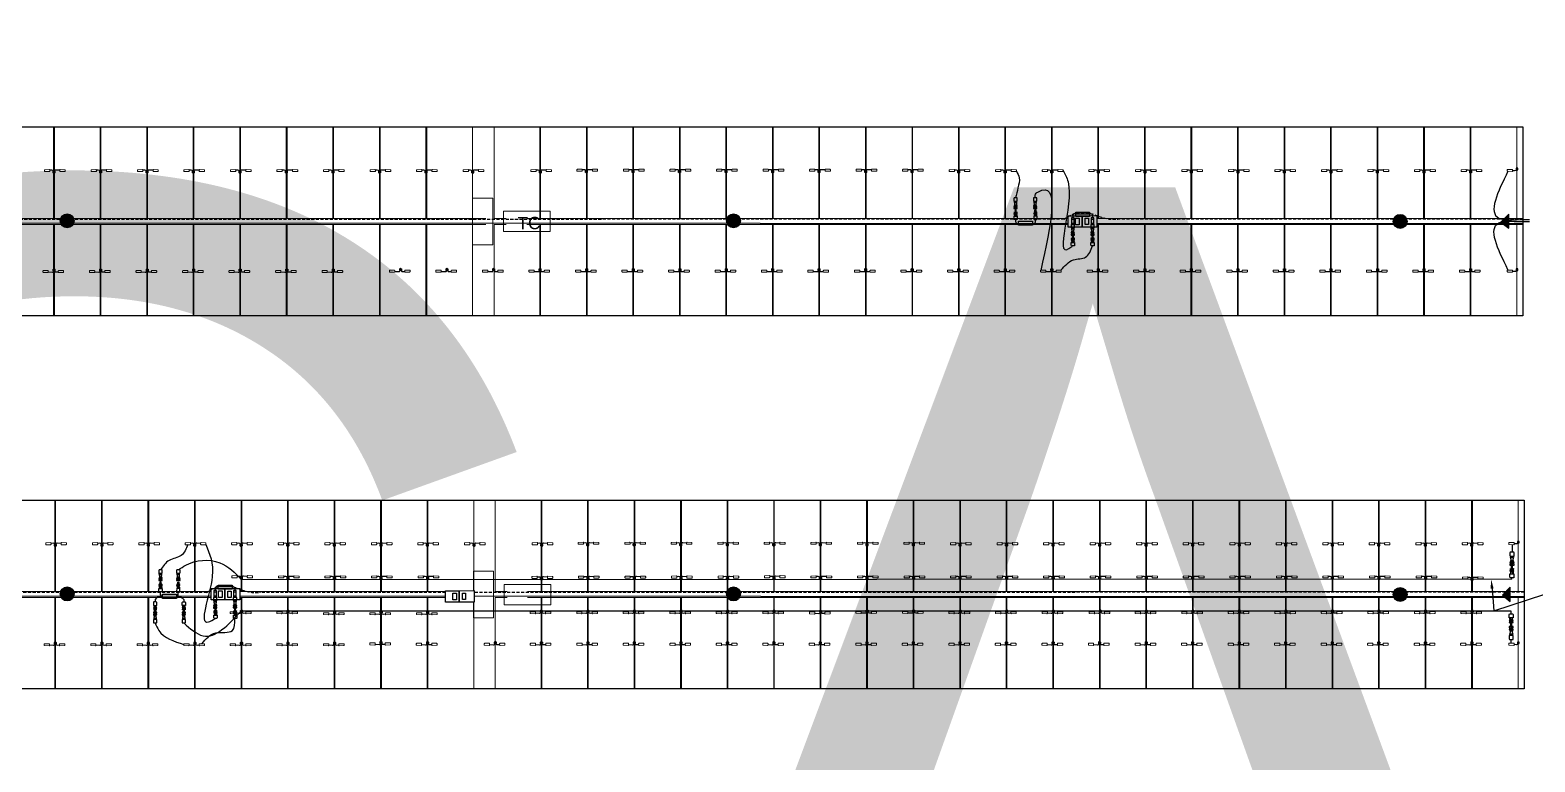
# Model space of a CAD drawing. Header units: feet. Extents: x -354 to 55127, y -297 to 4121.
# Drawn here: x 96.6 to 218.5, y 70.6 to 129.9 of the extents above; entities that cross this region are included whole.
import ezdxf
from ezdxf import colors
from ezdxf.entities.mleader import LeaderData, LeaderLine
from ezdxf.enums import TextEntityAlignment as Align
from ezdxf.math import Vec2, Vec3

# ---------------------------------------------------------------- set-up
doc = ezdxf.new("R2018")
doc.units = ezdxf.units.FT
doc.header["$MEASUREMENT"] = 0
doc.set_wipeout_variables(frame=1)
doc.linetypes.add('ACAD-x100644055pbs01-civil$0${ Chain Double-Dash }', pattern=[0])
doc.linetypes.add('HIDDEN', pattern=[0.375, 0.25, -0.125])
for name, color, linetype in [('@2x40.5 Tracker LR5', 5, 'Continuous'), ('E-CABL-HARN-NEG', 3, 'Continuous'), ('E-EQPM-HRDW', 16, 'Continuous'), ('E-HARN-COMP', 8, 'Continuous'), ('E-TRNK-CABL-NEG', 6, 'HIDDEN'), ('E-TRUNK-CABLE-POS', 6, 'HIDDEN'), ('E-WIRING DETAILS', 7, 'Continuous'), ('G-ANNO-DIMS', 1, 'Continuous'), ('G-ANNO-TEXT', 1, 'Continuous'), ('G-TEXT', 7, 'Continuous'), ('PDF_Ediciones', 1, 'Continuous'), ('XREF', 7, 'Continuous')]:
    doc.layers.add(name, color=color, linetype=linetype)
for name, color, linetype, lineweight in [('E-MODULE', 253, 'Continuous', 0), ('E-TRACER-EQMPT', 252, 'Continuous', 0), ('E-TRACKER MOTOR', 252, 'Continuous', 0)]:
    doc.layers.add(name, color=color, linetype=linetype, lineweight=lineweight)
doc.styles.add('NEI-A', font='arial.ttf')
doc.styles.get("Standard").update_dxf_attribs({"font": 'arial.ttf'})

# ---------------------------------------------------------------- blocks, each defined once
blk = doc.blocks.new('DETAIL_TITLE')
at = {"style": 'NEI-A', "flags": 8}
blk.add_attdef('#', text='', height=0.2, dxfattribs=at).set_placement((0.5922, -0.5109), align=Align.MIDDLE_CENTER)
at = {"lineweight": 30, "flags": 104}
blk.add_attdef('DETAIL_TITLE', text='', height=0.2, dxfattribs=at).set_placement((0.9099, -0.52514), align=Align.BOTTOM_LEFT)
at = {"style": 'NEI-A'}
for tag, p in [('SCALE:', (0.93865, -0.73792)), ('1"_=_', (1.5474, -0.73792))]:
    blk.add_attdef(tag, text='', height=0.1, dxfattribs=at).set_placement(p, align=Align.BOTTOM_LEFT)
blk = doc.blocks.new('CLIP')
blk.add_lwpolyline([(-0.09, 0.1), (0.05, 0.1), (0.05, -0.02), (-0.09, -0.02)], close=True)
at = {"layer": 'PDF_Ediciones', "lineweight": 0}
for points in [[(-0.9, -0.15, -0.414213), (-0.93, -0.12), (-0.93, -0.04, -0.414213), (-0.89, 0), (-0.53, 0, -0.414213), (-0.5, -0.04), (-0.5, -0.12, -0.414213), (-0.53, -0.17), (-0.9, -0.15)], [(0.71, -0.15, 0.414213), (0.75, -0.12), (0.75, -0.04, 0.414213), (0.72, 0), (0.35, 0, 0.414213), (0.32, -0.04), (0.32, -0.12, 0.414213), (0.35, -0.17), (0.71, -0.15)]]:
    blk.add_lwpolyline(points, format="xyb", dxfattribs=at)
at = {"layer": 'XREF', "flags": 128}
blk.add_lwpolyline([(-0.51, -0.1), (-0.18, -0.12, 0.486695), (-0.07, -0.03), (-0.07, 0.11, -0.78238), (0.02, 0.12), (0.02, -0.03, 0.37874), (0.16, -0.11), (0.33, -0.1)], format="xyb", dxfattribs=at)
blk = doc.blocks.new('Injected piece wire support')
h = blk.add_hatch(color=256)
h.dxf.hatch_style = 1
h.paths.add_polyline_path([(0, 0.57), (0, -0.57), (0.64, 0.07)])
at = {"layer": 'E-EQPM-HRDW', "flags": 128}
blk.add_lwpolyline([(0.64, 0.07), (0, 0.57), (0, -0.57)], close=True, dxfattribs=at)
blk = doc.blocks.new('A$C2C7A52CE')
at = {"layer": 'E-HARN-COMP'}
for p, q in [((-0.496, 0.086, 0.079), (-0.494, 0.085, 0.079)), ((-0.496, -0.086, 0.079), (-0.494, -0.085, 0.079))]:
    blk.add_line(p, q, dxfattribs=at)
for points, elevation in [([(-0.634, -0.1), (-0.636, -0.098), (-0.636, 0.098), (-0.634, 0.1), (-0.576, 0.1), (-0.573, 0.097), (-0.573, -0.097), (-0.576, -0.1), (-0.634, -0.1)], -0.033), ([(-0.634, 0.031), (-0.629, 0.031), (-0.629, 0.022), (-0.598, 0.022)], 0.079), ([(-0.573, 0.062), (-0.571, 0.06), (-0.515, 0.06), (-0.512, 0.062)], 0.015), ([(-0.509, -0.1), (-0.512, -0.097), (-0.512, 0.097), (-0.509, 0.1), (-0.496, 0.1), (-0.496, -0.1), (-0.509, -0.1)], -0.033), ([(-0.493, 0.097), (-0.493, 0.093), (-0.491, 0.089), (-0.389, 0.062), (-0.284, 0.075), (-0.281, 0.078), (-0.27, 0.078), (-0.27, -0.078), (-0.281, -0.078), (-0.284, -0.075), (-0.389, -0.062), (-0.491, -0.089), (-0.493, -0.097), (-0.493, 0.097)], -0.033), ([(-0.27, -0.078), (-0.267, -0.075), (-0.267, 0.075), (-0.27, 0.078)], -0.033), ([(-0.267, 0.069), (-0.263, 0.065), (-0.246, 0.065), (-0.246, 0.072), (-0.237, 0.072), (-0.237, 0.065), (-0.222, 0.065), (-0.218, 0.072), (-0.216, 0.072), (-0.212, 0.065), (-0.209, 0.065), (-0.204, 0.072), (-0.203, 0.072)], 0.079), ([(-0.003, -0.087), (-0.006, -0.091), (-0.033, -0.1), (-0.141, -0.1), (-0.198, -0.098), (-0.203, -0.095), (-0.203, 0.094), (-0.198, 0.098), (-0.141, 0.1), (-0.034, 0.1), (-0.006, 0.09), (-0.003, 0.087), (0, 0.059), (0, 0.002), (-0.002, -0.07), (-0.003, -0.087)], -0.024), ([(-0.634, -0.031), (-0.629, -0.031), (-0.629, -0.022), (-0.598, -0.022)], 0.079), ([(-0.573, -0.063), (-0.571, -0.06), (-0.515, -0.06), (-0.512, -0.063)], 0.015), ([(-0.267, -0.069), (-0.263, -0.065), (-0.246, -0.065), (-0.246, -0.072), (-0.237, -0.072), (-0.237, -0.065), (-0.229, -0.065), (-0.225, -0.073), (-0.223, -0.073), (-0.218, -0.065), (-0.215, -0.065), (-0.211, -0.073), (-0.209, -0.073), (-0.205, -0.065), (-0.203, -0.065)], -0.039)]:
    blk.add_lwpolyline(points, dxfattribs=dict(at, elevation=elevation))
for points in [[(-0.59, 0.018), (-0.426, 0.018)], [(-0.426, 0.018), (-0.426, -0.018)], [(-0.59, -0.018), (-0.426, -0.018)]]:
    blk.add_lwpolyline(points, dxfattribs=at)
blk = doc.blocks.new('A$C084F4888')
at = {"layer": 'E-HARN-COMP'}
for p, q in [((0.523, 0.021, 0.006), (0.415, 0.021, 0.006)), ((0.54, 0.017, 0.006), (0.568, 0.017, 0.006)), ((0.523, -0.021, 0.006), (0.415, -0.021, 0.006)), ((0.54, -0.017, 0.006), (0.568, -0.017, 0.006))]:
    blk.add_line(p, q, dxfattribs=at)
for points, elevation in [([(0.196, -0.096), (0.2, -0.092), (0.2, 0.092), (0.196, 0.097), (0.034, 0.098), (0.006, 0.089), (0.003, 0.086), (0.001, 0.071), (0, 0.031), (0, -0.01), (0.001, -0.072), (0.003, -0.086), (0.033, -0.098), (0.196, -0.096)], -0.011), ([(0.2, 0.068), (0.202, 0.064), (0.203, 0.062), (0.203, 0.056), (0.204, 0.056), (0.205, 0.062), (0.205, 0.064), (0.209, 0.072), (0.212, 0.072), (0.216, 0.064), (0.217, 0.056), (0.22, 0.056)], 0.053), ([(0.275, 0.077), (0.275, -0.077), (0.277, -0.074), (0.277, -0.063), (0.282, -0.059), (0.294, -0.059), (0.314, -0.052), (0.322, -0.052), (0.326, -0.054), (0.351, -0.097), (0.353, -0.098), (0.353, 0.098), (0.35, 0.096), (0.326, 0.054), (0.322, 0.052), (0.314, 0.052), (0.294, 0.059), (0.282, 0.059), (0.277, 0.063), (0.277, 0.074), (0.275, 0.077)], 0), ([(0.353, 0.086), (0.366, 0.086)], 0.004), ([(0.466, 0.063), (0.466, 0.065), (0.457, 0.073), (0.45, 0.076), (0.431, 0.076), (0.433, 0.07), (0.373, 0.07), (0.369, 0.075), (0.369, 0.096), (0.366, 0.098), (0.366, -0.098), (0.369, -0.096), (0.369, -0.075), (0.373, -0.07), (0.433, -0.07), (0.431, -0.076), (0.45, -0.076), (0.457, -0.073), (0.466, -0.065), (0.466, -0.063), (0.464, -0.062), (0.373, -0.059), (0.369, -0.055), (0.369, -0.044), (0.371, -0.042), (0.371, 0.042), (0.369, 0.044), (0.369, 0.055), (0.373, 0.059)], 0.027), ([(0.373, 0.059), (0.464, 0.062), (0.466, 0.063)], 0.027), ([(0.2, -0.067), (0.203, -0.072), (0.205, -0.072), (0.209, -0.064), (0.212, -0.064), (0.216, -0.072), (0.218, -0.072), (0.223, -0.064), (0.223, -0.062)], 0.006), ([(0.353, -0.086), (0.366, -0.086)], 0.004)]:
    blk.add_lwpolyline(points, dxfattribs=dict(at, elevation=elevation))
for points in [[(0.266, 0.077), (0.264, 0.074), (0.264, 0.067), (0.259, 0.062), (0.252, 0.062), (0.252, 0.064), (0.227, 0.064), (0.227, 0.062), (0.226, 0.062), (0.222, 0.062), (0.22, 0.06), (0.22, 0.05), (0.221, 0.047), (0.223, 0.045), (0.226, 0.044), (0.26, 0.044), (0.263, 0.045), (0.264, 0.048), (0.264, 0.067)], [(0.371, 0.037), (0.38, 0.037)], [(0.38, -0.042), (0.38, 0.042), (0.381, 0.041), (0.381, -0.041), (0.38, -0.042)], [(0.382, 0.035), (0.385, 0.034), (0.385, -0.034), (0.382, -0.035), (0.382, 0.035), (0.381, 0.039)], [(0.385, 0.029), (0.392, 0.029)], [(0.397, 0.039), (0.396, 0.035), (0.392, 0.034), (0.392, -0.034), (0.396, -0.035), (0.396, 0.035)], [(0.398, 0.042), (0.397, 0.041), (0.397, -0.041), (0.398, -0.042), (0.398, 0.042)], [(0.398, 0.037), (0.403, 0.037)], [(0.403, 0.042), (0.406, 0.041), (0.41, 0.038), (0.41, 0.034), (0.414, 0.032), (0.573, 0.032), (0.574, 0.031), (0.575, 0.024), (0.575, -0.024), (0.575, -0.03), (0.573, -0.032), (0.414, -0.032), (0.41, -0.038), (0.406, -0.041), (0.405, -0.042), (0.403, -0.042), (0.403, 0.042)], [(0.537, 0.024), (0.538, 0.022), (0.538, -0.022), (0.537, -0.024), (0.537, 0.024)], [(0.575, 0.024), (0.57, 0.019), (0.57, -0.019), (0.575, -0.024)], [(0.266, -0.077), (0.264, -0.074), (0.264, -0.067), (0.259, -0.062), (0.252, -0.062), (0.252, -0.064), (0.227, -0.064), (0.227, -0.062), (0.226, -0.062), (0.222, -0.062), (0.22, -0.06), (0.22, -0.05), (0.221, -0.047), (0.223, -0.045), (0.226, -0.044), (0.26, -0.044), (0.263, -0.045), (0.264, -0.048), (0.264, -0.067)], [(0.371, -0.037), (0.38, -0.037)], [(0.381, -0.039), (0.382, -0.035)], [(0.385, -0.029), (0.392, -0.029)], [(0.396, -0.035), (0.397, -0.039)], [(0.398, -0.037), (0.403, -0.037)]]:
    blk.add_lwpolyline(points, dxfattribs=at)
at = {"layer": 'E-HARN-COMP', "elevation": 0.063}
blk.add_lwpolyline([(0.351, 0.024), (0.299, 0.024), (0.299, -0.024), (0.351, -0.024)], close=True, dxfattribs=at)
at = {"layer": 'E-HARN-COMP'}
blk.add_circle((0.318, 0, 0.052), 0.0136, dxfattribs=at)
blk = doc.blocks.new('drop')
at = {"layer": 'E-HARN-COMP'}
blk.add_line((-0.9, 0.35), (0.9, 0.35), dxfattribs=at)
for points in [[(-0.9, 0.41, 0.38464), (-1.28, 0.11), (-1.28, -0.18)], [(0.89, 0.41, -0.38464), (1.27, 0.11), (1.27, -0.18)]]:
    blk.add_lwpolyline(points, format="xyb", dxfattribs=at)
blk.add_lwpolyline([(-0.9, 0.54), (0.9, 0.54), (0.9, 0), (-0.9, 0)], close=True, dxfattribs=at)
blk = doc.blocks.new('Fuse Base')
blk.add_wipeout([(-1.12, 0.46), (1.21, 0.47), (1.21, -0.46), (-1.12, -0.46)])
at = {"layer": 'E-HARN-COMP'}
for points in [[(-1.12, 0.46), (0, 0.46), (0, -0.46), (-1.12, -0.46)], [(-0.52, 0.27), (-0.23, 0.27), (-0.23, -0.27), (-0.52, -0.27)], [(0, 0.46), (1.21, 0.47), (1.21, -0.46), (0, -0.46)], [(0.25, 0.26), (0.51, 0.26), (0.51, -0.26), (0.25, -0.26)]]:
    blk.add_lwpolyline(points, close=True, dxfattribs=at)
blk = doc.blocks.new('E-100-18')
for points in [[(-0.0625, -0.15625), (0.0625, -0.15625), (0.0625, 0.15625), (-0.0625, 0.15625), (-0.0625, -0.15625)], [(-0.0625, 0.09375), (0.0625, 0.09375)], [(-0.0625, -0.09375), (0.0625, -0.09375)]]:
    blk.add_lwpolyline(points)
blk = doc.blocks.new('AES Clamp')
h = blk.add_hatch(color=256)
h.dxf.hatch_style = 1
h.paths.add_polyline_path([(-0.56, 0, 1), (0.56, 0, 1)])
at = {"layer": 'E-WIRING DETAILS'}
blk.add_circle((0, 0), 0.564, dxfattribs=at)
blk = doc.blocks.new('sub-title')
at = {"color": 153, "lineweight": 30, "flags": 106}
blk.add_attdef('SUB_TITLE', text='', height=0.1875, dxfattribs=at).set_placement((0, 0.1875), align=Align.MIDDLE_CENTER)

msp = doc.modelspace()

# ---------------------------------------------------------------- linework, layer by layer
for points in [[(217.09, 118.68), (216.96, 118.68), (216.96, 118.56), (217.09, 118.56)], [(217.09, 118.68), (216.96, 118.68), (216.96, 118.56), (217.09, 118.56)], [(217.09, 110.52), (216.96, 110.52), (216.96, 110.4), (217.09, 110.4)], [(217.09, 110.52), (216.96, 110.52), (216.96, 110.4), (217.09, 110.4)], [(217.21, 88.45), (217.08, 88.45), (217.08, 88.33), (217.21, 88.33)], [(217.21, 88.45), (217.08, 88.45), (217.08, 88.33), (217.21, 88.33)], [(217.21, 80.29), (217.08, 80.29), (217.08, 80.17), (217.21, 80.17)], [(217.21, 80.29), (217.08, 80.29), (217.08, 80.17), (217.21, 80.17)]]:
    msp.add_lwpolyline(points, close=True)
at = {"layer": '@2x40.5 Tracker LR5'}
for points in [[(217.5, 122.02), (217.5, 106.72), (45.27, 106.72), (45.27, 122.02)], [(217.62, 91.78), (217.62, 76.49), (45.39, 76.49), (45.39, 91.78)]]:
    msp.add_lwpolyline(points, close=True, dxfattribs=at)
at = {"layer": 'E-CABL-HARN-NEG'}
msp.add_line((216.61, 85.39, 0.11), (113.73, 85.33, 0.04), dxfattribs=at)
at = {"layer": 'E-CABL-HARN-NEG', "elevation": 0.11, "flags": 128}
msp.add_lwpolyline([(216.61, 85.39), (216.61, 85.49)], dxfattribs=at)
at = {"layer": 'E-CABL-HARN-NEG', "elevation": 0.04}
msp.add_lwpolyline([(216.57, 82.59), (216.57, 82.79), (113.67, 82.79)], dxfattribs=at)
at = {"layer": 'E-CABL-HARN-NEG'}
for points, end_tangent in [([(176.48, 118.45), (176.71, 117.91, -0.02), (176.61, 117.09, -0.02), (176.42, 116.28, -0.03)], (0.55098, -0.834518)), ([(178.01, 116.28, -0.06), (178.07, 116.65, 0.04), (178.21, 116.75, 0.04), (178.45, 110.38)], (-0.057691, -0.998335)), ([(180.09, 110.42), (181.11, 111.25, -0.05), (182.09, 111.48, -0.09), (182.64, 112.4, -0.05)], (-0.031277, 0.999511)), ([(109.36, 88.19), (108.83, 87.31, 0.03), (107.84, 86.9, 0.01), (107.15, 86.14, 0.01)], (0.55098, -0.834518)), ([(110.81, 88.19), (111.34, 85.59, -0.01), (111.03, 81.92, -0.03), (111.6, 82.2, -0.04)], (0.15531, 0.987866)), ([(106.71, 81.84, -0.03), (107.01, 81.24, 0.06), (109.04, 80.09)], (-0.057691, -0.998335)), ([(110.5, 80.16), (111.62, 81.03, -0.03), (112.97, 81.23, -0.07), (113.17, 82.19, -0.08)], (-0.031277, 0.999511))]:
    msp.add_spline(points, degree=3, dxfattribs=dict(at, end_tangent=end_tangent))
for points in [[(216.3, 118.43), (215.57, 114.64), (216.99, 114.51), (218.06, 114.53)], [(216.3, 110.45), (215.57, 114.25), (216.99, 114.37), (218.06, 114.35)], [(216.65, 88.18, 0.02), (216.64, 87.57, 0)], [(108.6, 86.14, 0.01), (109.19, 86.52, 0.02), (111.94, 86.72, 0.02), (113.73, 85.33, 0.04)], [(109.03, 81.84, 0.1), (110.59, 80.8), (113.67, 82.79, 0.04)], [(216.57, 80.5, 0.01), (216.56, 80.5, -0.03), (216.53, 80.19, -0.06)]]:
    msp.add_spline(points, degree=3, dxfattribs=at)
at = {"layer": 'E-HARN-COMP'}
for points, elevation in [([(107.31, 84, -0.38464), (107.15, 84.12), (107.15, 84.36)], -0.1), ([(107.31, 83.95, 0.344289), (106.71, 83.74), (106.71, 83.54)], 0.21), ([(108.44, 83.95, -0.344289), (109.03, 83.75), (109.04, 83.54)], 0.1)]:
    msp.add_lwpolyline(points, format="xyb", dxfattribs=dict(at, elevation=elevation))
msp.add_lwpolyline([(108.44, 83.83), (107.31, 83.83), (107.31, 84.17), (108.44, 84.17)], close=True, dxfattribs=at)
msp.add_lwpolyline([(108.44, 84, 0.38464), (108.59, 84.12), (108.59, 84.36)], format="xyb", dxfattribs=at)
at = {"layer": 'E-MODULE'}
for points in [[(94.78, 122.02), (94.78, 114.61), (98.49, 114.61), (98.49, 122.02), (94.78, 122.02)], [(98.55, 122.02), (98.55, 114.61), (102.26, 114.61), (102.26, 122.02), (98.55, 122.02)], [(102.32, 122.02), (102.32, 114.61), (106.03, 114.61), (106.03, 122.02), (102.32, 122.02)], [(106.09, 122.02), (106.09, 114.61), (109.8, 114.61), (109.8, 122.02), (106.09, 122.02)], [(109.86, 122.02), (109.86, 114.61), (113.57, 114.61), (113.57, 122.02), (109.86, 122.02)], [(113.63, 122.02), (113.63, 114.61), (117.34, 114.61), (117.34, 122.02), (113.63, 122.02)], [(117.4, 122.02), (117.4, 114.61), (121.11, 114.61), (121.11, 122.02), (117.4, 122.02)], [(121.17, 122.02), (121.17, 114.61), (124.88, 114.61), (124.88, 122.02), (121.17, 122.02)], [(124.94, 122.02), (124.94, 114.61), (128.65, 114.61), (128.65, 122.02), (124.94, 122.02)], [(128.71, 122.02), (128.71, 114.61), (132.42, 114.61), (132.42, 122.02), (128.71, 122.02)], [(134.17, 122.02), (134.17, 114.61), (135.16, 114.61)], [(136.81, 114.61), (137.88, 114.61), (137.88, 122.02), (134.17, 122.02)], [(137.94, 122.02), (137.94, 114.61), (141.65, 114.61), (141.65, 122.02), (137.94, 122.02)], [(141.7, 122.02), (141.7, 114.61), (145.41, 114.61), (145.41, 122.02), (141.7, 122.02)], [(145.47, 122.02), (145.47, 114.61), (149.18, 114.61), (149.18, 122.02), (145.47, 122.02)], [(149.24, 122.02), (149.24, 114.61), (152.95, 114.61), (152.95, 122.02), (149.24, 122.02)], [(153.01, 122.02), (153.01, 114.61), (156.72, 114.61), (156.72, 122.02), (153.01, 122.02)], [(156.78, 122.02), (156.78, 114.61), (160.49, 114.61), (160.49, 122.02), (156.78, 122.02)], [(160.54, 122.02), (160.54, 114.61), (164.26, 114.61), (164.26, 122.02), (160.54, 122.02)], [(164.31, 122.02), (164.31, 114.61), (168.03, 114.61), (168.03, 122.02), (164.31, 122.02)], [(168.07, 122.02), (168.07, 114.61), (171.78, 114.61), (171.78, 122.02), (168.07, 122.02)], [(171.84, 122.02), (171.84, 114.61), (175.55, 114.61), (175.55, 122.02), (171.84, 122.02)], [(175.6, 122.02), (175.6, 114.61), (179.32, 114.61), (179.32, 122.02), (175.6, 122.02)], [(179.37, 122.02), (179.37, 114.61), (183.09, 114.61), (183.09, 122.02), (179.37, 122.02)], [(183.14, 122.02), (183.14, 114.61), (186.85, 114.61), (186.85, 122.02), (183.14, 122.02)], [(186.91, 122.02), (186.91, 114.61), (190.62, 114.61), (190.62, 122.02), (186.91, 122.02)], [(190.68, 122.02), (190.68, 114.61), (194.39, 114.61), (194.39, 122.02), (190.68, 122.02)], [(194.45, 122.02), (194.45, 114.61), (198.16, 114.61), (198.16, 122.02), (194.45, 122.02)], [(198.22, 122.02), (198.22, 114.61), (201.93, 114.61), (201.93, 122.02), (198.22, 122.02)], [(201.99, 122.02), (201.99, 114.61), (205.7, 114.61), (205.7, 122.02), (201.99, 122.02)], [(205.76, 122.02), (205.76, 114.61), (209.47, 114.61), (209.47, 122.02), (205.76, 122.02)], [(209.53, 122.02), (209.53, 114.61), (213.24, 114.61), (213.24, 122.02), (209.53, 122.02)], [(213.3, 122.02), (213.3, 114.61), (217.01, 114.61), (217.01, 122.02), (213.3, 122.02)], [(94.78, 114.12), (94.78, 106.72), (98.49, 106.72), (98.49, 114.12), (94.78, 114.12)], [(98.55, 114.12), (98.55, 106.72), (102.26, 106.72), (102.26, 114.12), (98.55, 114.12)], [(102.32, 114.12), (102.32, 106.72), (106.03, 106.72), (106.03, 114.12), (102.32, 114.12)], [(106.09, 114.12), (106.09, 106.72), (109.8, 106.72), (109.8, 114.12), (106.09, 114.12)], [(109.86, 114.12), (109.86, 106.72), (113.57, 106.72), (113.57, 114.12), (109.86, 114.12)], [(113.63, 114.12), (113.63, 106.72), (117.34, 106.72), (117.34, 114.12), (113.63, 114.12)], [(117.4, 114.12), (117.4, 106.72), (121.11, 106.72), (121.11, 114.12), (117.4, 114.12)], [(121.17, 114.12), (121.17, 106.72), (124.88, 106.72), (124.88, 114.12), (121.17, 114.12)], [(124.94, 114.12), (124.94, 106.72), (128.65, 106.72), (128.65, 114.12), (124.94, 114.12)], [(128.71, 114.12), (128.71, 106.72), (132.42, 106.72), (132.42, 114.12), (128.71, 114.12)], [(134.17, 114.12), (134.17, 106.72), (137.88, 106.72), (137.88, 114.12), (136.81, 114.12)], [(135.16, 114.12), (134.17, 114.12)], [(137.94, 114.12), (137.94, 106.72), (141.65, 106.72), (141.65, 114.12), (137.94, 114.12)], [(141.7, 114.12), (141.7, 106.72), (145.41, 106.72), (145.41, 114.12), (141.7, 114.12)], [(145.47, 114.12), (145.47, 106.72), (149.18, 106.72), (149.18, 114.12), (145.47, 114.12)], [(149.24, 114.12), (149.24, 106.72), (152.95, 106.72), (152.95, 114.12), (149.24, 114.12)], [(153.01, 114.12), (153.01, 106.72), (156.72, 106.72), (156.72, 114.12), (153.01, 114.12)], [(156.78, 114.12), (156.78, 106.72), (160.49, 106.72), (160.49, 114.12), (156.78, 114.12)], [(160.54, 114.12), (160.54, 106.72), (164.26, 106.72), (164.26, 114.12), (160.54, 114.12)], [(164.31, 114.12), (164.31, 106.72), (168.03, 106.72), (168.03, 114.12), (164.31, 114.12)], [(168.07, 114.12), (168.07, 106.72), (171.78, 106.72), (171.78, 114.12), (168.07, 114.12)], [(171.84, 114.12), (171.84, 106.72), (175.55, 106.72), (175.55, 114.12), (171.84, 114.12)], [(175.6, 114.12), (175.6, 106.72), (179.32, 106.72), (179.32, 114.12), (175.6, 114.12)], [(179.37, 114.12), (179.37, 106.72), (183.09, 106.72), (183.09, 114.12), (179.37, 114.12)], [(183.14, 114.12), (183.14, 106.72), (186.85, 106.72), (186.85, 114.12), (183.14, 114.12)], [(186.91, 114.12), (186.91, 106.72), (190.62, 106.72), (190.62, 114.12), (186.91, 114.12)], [(190.68, 114.12), (190.68, 106.72), (194.39, 106.72), (194.39, 114.12), (190.68, 114.12)], [(194.45, 114.12), (194.45, 106.72), (198.16, 106.72), (198.16, 114.12), (194.45, 114.12)], [(198.22, 114.12), (198.22, 106.72), (201.93, 106.72), (201.93, 114.12), (198.22, 114.12)], [(201.99, 114.12), (201.99, 106.72), (205.7, 106.72), (205.7, 114.12), (201.99, 114.12)], [(205.76, 114.12), (205.76, 106.72), (209.47, 106.72), (209.47, 114.12), (205.76, 114.12)], [(209.53, 114.12), (209.53, 106.72), (213.24, 106.72), (213.24, 114.12), (209.53, 114.12)], [(213.3, 114.12), (213.3, 106.72), (217.01, 106.72), (217.01, 114.12), (213.3, 114.12)], [(94.88, 91.78), (94.88, 84.38), (98.59, 84.38), (98.59, 91.78), (94.88, 91.78)], [(98.65, 91.78), (98.65, 84.38), (102.36, 84.38), (102.36, 91.78), (98.65, 91.78)], [(102.42, 91.78), (102.42, 84.38), (106.13, 84.38), (106.13, 91.78), (102.42, 91.78)], [(106.19, 91.78), (106.19, 84.38), (109.9, 84.38), (109.9, 91.78), (106.19, 91.78)], [(109.96, 91.78), (109.96, 84.38), (113.67, 84.38), (113.67, 91.78), (109.96, 91.78)], [(113.73, 91.78), (113.73, 84.38), (117.44, 84.38), (117.44, 91.78), (113.73, 91.78)], [(117.5, 91.78), (117.5, 84.38), (121.21, 84.38), (121.21, 91.78), (117.5, 91.78)], [(121.27, 91.78), (121.27, 84.38), (124.98, 84.38), (124.98, 91.78), (121.27, 91.78)], [(125.04, 91.78), (125.04, 84.38), (128.75, 84.38), (128.75, 91.78), (125.04, 91.78)], [(128.81, 91.78), (128.81, 84.38), (132.52, 84.38), (132.52, 91.78), (128.81, 91.78)], [(134.27, 91.78), (134.27, 84.38), (135.24, 84.38)], [(136.88, 84.38), (137.98, 84.38), (137.98, 91.78), (134.27, 91.78)], [(138.04, 91.78), (138.04, 84.38), (141.75, 84.38), (141.75, 91.78), (138.04, 91.78)], [(141.8, 91.78), (141.8, 84.38), (145.51, 84.38), (145.51, 91.78), (141.8, 91.78)], [(145.57, 91.78), (145.57, 84.38), (149.28, 84.38), (149.28, 91.78), (145.57, 91.78)], [(149.34, 91.78), (149.34, 84.38), (153.05, 84.38), (153.05, 91.78), (149.34, 91.78)], [(153.1, 91.78), (153.1, 84.38), (156.82, 84.38), (156.82, 91.78), (153.1, 91.78)], [(156.87, 91.78), (156.87, 84.38), (160.59, 84.38), (160.59, 91.78), (156.87, 91.78)], [(160.64, 91.78), (160.64, 84.38), (164.35, 84.38), (164.35, 91.78), (160.64, 91.78)], [(164.41, 91.78), (164.41, 84.38), (168.12, 84.38), (168.12, 91.78), (164.41, 91.78)], [(168.18, 91.78), (168.18, 84.38), (171.89, 84.38), (171.89, 91.78), (168.18, 91.78)], [(171.95, 91.78), (171.95, 84.38), (175.66, 84.38), (175.66, 91.78), (171.95, 91.78)], [(175.72, 91.78), (175.72, 84.38), (179.43, 84.38), (179.43, 91.78), (175.72, 91.78)], [(179.49, 91.78), (179.49, 84.38), (183.2, 84.38), (183.2, 91.78), (179.49, 91.78)], [(183.26, 91.78), (183.26, 84.38), (186.97, 84.38), (186.97, 91.78), (183.26, 91.78)], [(187.03, 91.78), (187.03, 84.38), (190.74, 84.38), (190.74, 91.78), (187.03, 91.78)], [(190.8, 91.78), (190.8, 84.38), (194.51, 84.38), (194.51, 91.78), (190.8, 91.78)], [(194.57, 91.78), (194.57, 84.38), (198.28, 84.38), (198.28, 91.78), (194.57, 91.78)], [(198.34, 91.78), (198.34, 84.38), (202.05, 84.38), (202.05, 91.78), (198.34, 91.78)], [(202.11, 91.78), (202.11, 84.38), (205.82, 84.38), (205.82, 91.78), (202.11, 91.78)], [(205.88, 91.78), (205.88, 84.38), (209.59, 84.38), (209.59, 91.78), (205.88, 91.78)], [(209.65, 91.78), (209.65, 84.38), (213.36, 84.38), (213.36, 91.78), (209.65, 91.78)], [(213.42, 91.78), (213.42, 84.38), (217.13, 84.38), (217.13, 91.78), (213.42, 91.78)], [(94.88, 83.89), (94.88, 76.49), (98.59, 76.49), (98.59, 83.89), (94.88, 83.89)], [(98.65, 83.89), (98.65, 76.49), (102.36, 76.49), (102.36, 83.89), (98.65, 83.89)], [(102.42, 83.89), (102.42, 76.49), (106.13, 76.49), (106.13, 83.89), (102.42, 83.89)], [(106.19, 83.89), (106.19, 76.49), (109.9, 76.49), (109.9, 83.89), (106.19, 83.89)], [(109.96, 83.89), (109.96, 76.49), (113.67, 76.49), (113.67, 83.89), (109.96, 83.89)], [(113.73, 83.89), (113.73, 76.49), (117.44, 76.49), (117.44, 83.89), (113.73, 83.89)], [(117.5, 83.89), (117.5, 76.49), (121.21, 76.49), (121.21, 83.89), (117.5, 83.89)], [(121.27, 83.89), (121.27, 76.49), (124.98, 76.49), (124.98, 83.89), (121.27, 83.89)], [(125.04, 83.89), (125.04, 76.49), (128.75, 76.49), (128.75, 83.89), (125.04, 83.89)], [(128.81, 83.89), (128.81, 76.49), (132.52, 76.49), (132.52, 83.89), (128.81, 83.89)], [(134.27, 83.89), (134.27, 76.49), (137.98, 76.49), (137.98, 83.89), (136.88, 83.89)], [(135.24, 83.89), (134.27, 83.89)], [(138.04, 83.89), (138.04, 76.49), (141.75, 76.49), (141.75, 83.89), (138.04, 83.89)], [(141.8, 83.89), (141.8, 76.49), (145.51, 76.49), (145.51, 83.89), (141.8, 83.89)], [(145.57, 83.89), (145.57, 76.49), (149.28, 76.49), (149.28, 83.89), (145.57, 83.89)], [(149.34, 83.89), (149.34, 76.49), (153.05, 76.49), (153.05, 83.89), (149.34, 83.89)], [(153.1, 83.89), (153.1, 76.49), (156.82, 76.49), (156.82, 83.89), (153.1, 83.89)], [(156.87, 83.89), (156.87, 76.49), (160.59, 76.49), (160.59, 83.89), (156.87, 83.89)], [(160.64, 83.89), (160.64, 76.49), (164.35, 76.49), (164.35, 83.89), (160.64, 83.89)], [(164.41, 83.89), (164.41, 76.49), (168.12, 76.49), (168.12, 83.89), (164.41, 83.89)], [(168.18, 83.89), (168.18, 76.49), (171.89, 76.49), (171.89, 83.89), (168.18, 83.89)], [(171.95, 83.89), (171.95, 76.49), (175.66, 76.49), (175.66, 83.89), (171.95, 83.89)], [(175.72, 83.89), (175.72, 76.49), (179.43, 76.49), (179.43, 83.89), (175.72, 83.89)], [(179.49, 83.89), (179.49, 76.49), (183.2, 76.49), (183.2, 83.89), (179.49, 83.89)], [(183.26, 83.89), (183.26, 76.49), (186.97, 76.49), (186.97, 83.89), (183.26, 83.89)], [(187.03, 83.89), (187.03, 76.49), (190.74, 76.49), (190.74, 83.89), (187.03, 83.89)], [(190.8, 83.89), (190.8, 76.49), (194.51, 76.49), (194.51, 83.89), (190.8, 83.89)], [(194.57, 83.89), (194.57, 76.49), (198.28, 76.49), (198.28, 83.89), (194.57, 83.89)], [(198.34, 83.89), (198.34, 76.49), (202.05, 76.49), (202.05, 83.89), (198.34, 83.89)], [(202.11, 83.89), (202.11, 76.49), (205.82, 76.49), (205.82, 83.89), (202.11, 83.89)], [(205.88, 83.89), (205.88, 76.49), (209.59, 76.49), (209.59, 83.89), (205.88, 83.89)], [(209.65, 83.89), (209.65, 76.49), (213.36, 76.49), (213.36, 83.89), (209.65, 83.89)], [(213.42, 83.89), (213.42, 76.49), (217.13, 76.49), (217.13, 83.89), (213.42, 83.89)]]:
    msp.add_lwpolyline(points, dxfattribs=at)
at = {"layer": 'E-TRACER-EQMPT'}
for points in [[(133.51, 114.61), (45.29, 114.61), (45.29, 114.12), (133.51, 114.12)], [(140, 114.61), (136.81, 114.61)], [(141.63, 114.12), (217.5, 114.12), (217.5, 114.61), (141.63, 114.61)], [(136.81, 114.12), (140, 114.12)], [(132.49, 84.38), (45.39, 84.38), (45.39, 83.89), (132.49, 83.89)], [(140.1, 84.38), (136.88, 84.38)], [(141.75, 83.89), (217.62, 83.89), (217.62, 84.38), (141.75, 84.38)], [(136.88, 83.89), (140.1, 83.89)]]:
    msp.add_lwpolyline(points, dxfattribs=at)
at = {"layer": 'E-TRACKER MOTOR'}
for points in [[(134.06, 116.26), (134.06, 112.47), (132.42, 112.47), (132.42, 116.26)], [(138.7, 113.55), (134.92, 113.55), (134.92, 115.19), (138.7, 115.19)], [(134.13, 86.03), (134.13, 82.24), (132.49, 82.24), (132.49, 86.03)], [(138.77, 83.31), (134.99, 83.31), (134.99, 84.96), (138.77, 84.96)]]:
    msp.add_lwpolyline(points, close=True, dxfattribs=at)
at = {"layer": 'E-TRNK-CABL-NEG', "linetype": 'ACAD-x100644055pbs01-civil$0${ Chain Double-Dash }'}
for p, q in [((217.52, 114.18), (44.98, 114.26, -0.1)), ((217.61, 83.95), (45.08, 84.03, -0.1))]:
    msp.add_line(p, q, dxfattribs=at)
at = {"layer": 'E-TRUNK-CABLE-POS'}
for p, q in [((180.36, 114.55, -0.02), (85.1, 114.52, -0.08)), ((217.52, 114.56), (184.71, 114.55, -0.02)), ((110.91, 84.3, -0.06), (45.08, 84.28, -0.1)), ((217.61, 84.33), (115.17, 84.3, -0.06))]:
    msp.add_line(p, q, dxfattribs=at)
at = {"layer": 'PDF_Ediciones', "lineweight": 0}
for points in [[(216.3, 118.43, -0.414213), (216.25, 118.46), (216.25, 118.54, -0.414213), (216.29, 118.58), (216.65, 118.58, -0.414213), (216.68, 118.54), (216.68, 118.46, -0.414213), (216.65, 118.41), (216.3, 118.43)], [(216.3, 118.43, -0.414213), (216.25, 118.46), (216.25, 118.54, -0.414213), (216.29, 118.58), (216.65, 118.58, -0.414213), (216.68, 118.54), (216.68, 118.46, -0.414213), (216.65, 118.41), (216.3, 118.43)], [(216.3, 110.27, -0.414213), (216.25, 110.3), (216.25, 110.38, -0.414213), (216.29, 110.42), (216.65, 110.42, -0.414213), (216.68, 110.38), (216.68, 110.3, -0.414213), (216.65, 110.25), (216.3, 110.27)], [(216.3, 110.27, -0.414213), (216.25, 110.3), (216.25, 110.38, -0.414213), (216.29, 110.42), (216.65, 110.42, -0.414213), (216.68, 110.38), (216.68, 110.3, -0.414213), (216.65, 110.25), (216.3, 110.27)], [(216.41, 88.2, -0.414213), (216.37, 88.23), (216.37, 88.31, -0.414213), (216.41, 88.35), (216.77, 88.35, -0.414213), (216.8, 88.31), (216.8, 88.23, -0.414213), (216.77, 88.18), (216.41, 88.2)], [(216.41, 88.2, -0.414213), (216.37, 88.23), (216.37, 88.31, -0.414213), (216.41, 88.35), (216.77, 88.35, -0.414213), (216.8, 88.31), (216.8, 88.23, -0.414213), (216.77, 88.18), (216.41, 88.2)], [(216.41, 80.04, -0.414213), (216.37, 80.07), (216.37, 80.15, -0.414213), (216.41, 80.19), (216.77, 80.19, -0.414213), (216.8, 80.15), (216.8, 80.07, -0.414213), (216.77, 80.02), (216.41, 80.04)], [(216.41, 80.04, -0.414213), (216.37, 80.07), (216.37, 80.15, -0.414213), (216.41, 80.19), (216.77, 80.19, -0.414213), (216.8, 80.15), (216.8, 80.07, -0.414213), (216.77, 80.02), (216.41, 80.04)]]:
    msp.add_lwpolyline(points, format="xyb", dxfattribs=at)
at = {"layer": 'XREF', "flags": 128}
for points in [[(217.03, 118.73, 0.347123), (216.99, 118.7), (216.99, 118.55, -0.37874), (216.84, 118.47), (216.67, 118.48)], [(217.03, 118.73, 0.347123), (216.99, 118.7), (216.99, 118.55, -0.37874), (216.84, 118.47), (216.67, 118.48)], [(217.03, 110.57, 0.347123), (216.99, 110.54), (216.99, 110.39, -0.37874), (216.84, 110.31), (216.68, 110.32)], [(217.03, 110.57, 0.347123), (216.99, 110.54), (216.99, 110.39, -0.37874), (216.84, 110.31), (216.68, 110.32)], [(217.15, 88.5, 0.347123), (217.1, 88.47), (217.1, 88.32, -0.37874), (216.96, 88.24), (216.79, 88.25)], [(217.15, 88.5, 0.347123), (217.1, 88.47), (217.1, 88.32, -0.37874), (216.96, 88.24), (216.79, 88.25)], [(217.15, 80.34, 0.347123), (217.1, 80.31), (217.1, 80.16, -0.37874), (216.96, 80.07), (216.8, 80.09)], [(217.15, 80.34, 0.347123), (217.1, 80.31), (217.1, 80.16, -0.37874), (216.96, 80.07), (216.8, 80.09)]]:
    msp.add_lwpolyline(points, format="xyb", dxfattribs=at)

# ---------------------------------------------------------------- block references
at = {"layer": 'E-CABL-HARN-NEG', "xscale": 0.625, "yscale": 0.625, "zscale": 0.625, "rotation": 180}
msp.add_blockref('drop', (177.22, 114.4, -0.02), dxfattribs=at)
at = {"layer": 'E-HARN-COMP'}
for name, p, xscale, yscale, zscale, rotation in [('A$C2C7A52CE', (176.42, 116.28, -0.03), -1.371329021508951, 1.371329021508951, 1.371329021508951, 270), ('A$C2C7A52CE', (178, 116.28, -0.03), -1.371329021508951, 1.371329021508951, 1.371329021508951, 270), ('A$C084F4888', (176.42, 114.51, -0.02), -1.371329021508951, 1.371329021508951, 1.371329021508951, 270), ('A$C084F4888', (178.02, 114.51, -0.02), 1.371329021508951, 1.371329021508951, 1.371329021508951, 89.99999999999999), ('A$C084F4888', (181.06, 112.4, 0.01), -1.371329021508951, 1.371329021508951, 1.371329021508951, 270), ('A$C084F4888', (182.65, 112.4, -0.04), -1.371329021508951, 1.371329021508951, 1.371329021508951, 270), ('A$C2C7A52CE', (216.63, 87.57, 0.04), -1.645594825810741, 1.645594825810741, 1.645594825810741, 270), ('A$C2C7A52CE', (107.15, 86.14, 0.04), -1.371329021508951, 1.371329021508951, 1.371329021508951, 270), ('A$C2C7A52CE', (108.59, 86.14, 0.04), -1.371329021508951, 1.371329021508951, 1.371329021508951, 270), ('A$C084F4888', (216.62, 85.49, -0.06), -1.645594825810741, 1.645594825810741, 1.645594825810741, 270), ('A$C084F4888', (107.15, 84.36, -0.1), -1.371329021508951, 1.371329021508951, 1.371329021508951, 270), ('A$C084F4888', (108.59, 84.36), 1.371329021508951, 1.371329021508951, 1.371329021508951, 89.99999999999999), ('A$C084F4888', (106.71, 83.54, 0.21), 1.371329021508951, 1.371329021508951, 1.371329021508951, 270.005111451496), ('A$C084F4888', (109.04, 83.54, 0.1), -1.371329021508951, 1.371329021508951, 1.371329021508951, 90.00511145149599), ('A$C084F4888', (111.6, 82.2, -0.03), -1.371329021508951, 1.371329021508951, 1.371329021508951, 270), ('A$C084F4888', (113.19, 82.19, -0.07), -1.371329021508951, 1.371329021508951, 1.371329021508951, 270), ('A$C2C7A52CE', (106.71, 81.84, 0.01), -1.371329021508951, 1.371329021508951, 1.371329021508951, 90), ('A$C2C7A52CE', (109.03, 81.84, 0.14), -1.371329021508951, 1.371329021508951, 1.371329021508951, 90), ('A$C084F4888', (216.56, 82.59, -0.05), -1.645594825810741, 1.645594825810741, 1.645594825810741, 90), ('A$C2C7A52CE', (216.57, 80.5, 0.05), -1.645594825810741, 1.645594825810741, 1.645594825810741, 90)]:
    msp.add_blockref(name, p, dxfattribs=dict(at, xscale=xscale, yscale=yscale, zscale=zscale, rotation=rotation))
at = {"layer": 'G-ANNO-TEXT'}
ref = msp.add_blockref('DETAIL_TITLE', (61.14, 1018.09), dxfattribs=dict(at, xscale=128.9267043143703, yscale=128.9267043143703, zscale=128.9267043143703))
lines = msp.add_mtext('{\\LDC BLOCK TYPE-2 (3) STRINGS (52) MODULES [580W-NORTH MOTOR GAP] }', dxfattribs={"layer": '0', "insert": (178.45, 989.07), "char_height": 988.1378, "attachment_point": 1})
ref.add_attrib('DETAIL_TITLE', '', (178.45, 989.07)).embed_mtext(lines)
at = {"layer": 'XREF', "rotation": 180}
for name, p in [('CLIP', (98.5, 118.41)), ('CLIP', (102.27, 118.41)), ('CLIP', (106.04, 118.41)), ('CLIP', (109.79, 118.41)), ('CLIP', (113.56, 118.41)), ('CLIP', (117.33, 118.41)), ('CLIP', (121.1, 118.41)), ('CLIP', (124.87, 118.41)), ('CLIP', (128.64, 118.41)), ('CLIP', (132.41, 118.41)), ('CLIP', (137.89, 118.41)), ('CLIP', (141.63, 118.44)), ('CLIP', (145.4, 118.44)), ('CLIP', (149.17, 118.44)), ('CLIP', (152.94, 118.44)), ('CLIP', (156.71, 118.44)), ('CLIP', (160.48, 118.44)), ('CLIP', (164.25, 118.44)), ('CLIP', (168.01, 118.44)), ('CLIP', (171.79, 118.41)), ('CLIP', (175.55, 118.41)), ('CLIP', (179.33, 118.41)), ('CLIP', (183.09, 118.41)), ('CLIP', (186.87, 118.41)), ('CLIP', (190.63, 118.41)), ('CLIP', (194.41, 118.41)), ('CLIP', (198.17, 118.41)), ('CLIP', (201.95, 118.41)), ('CLIP', (205.71, 118.41)), ('CLIP', (209.49, 118.41)), ('CLIP', (213.25, 118.41)), ('Injected piece wire support', (216.37, 114.39)), ('CLIP', (98.6, 88.18)), ('CLIP', (102.38, 88.18)), ('CLIP', (106.14, 88.18)), ('CLIP', (109.9, 88.18)), ('CLIP', (113.66, 88.18)), ('CLIP', (117.44, 88.18)), ('CLIP', (121.2, 88.18)), ('CLIP', (124.98, 88.18)), ('CLIP', (128.74, 88.18)), ('CLIP', (132.52, 88.18)), ('CLIP', (138, 88.18)), ('CLIP', (141.73, 88.21)), ('CLIP', (145.5, 88.21)), ('CLIP', (149.27, 88.21)), ('CLIP', (153.04, 88.21)), ('CLIP', (156.81, 88.21)), ('CLIP', (160.58, 88.21)), ('CLIP', (164.35, 88.21)), ('CLIP', (168.12, 88.21)), ('CLIP', (171.89, 88.18)), ('CLIP', (175.66, 88.18)), ('CLIP', (179.43, 88.18)), ('CLIP', (183.2, 88.18)), ('CLIP', (186.97, 88.18)), ('CLIP', (190.74, 88.18)), ('CLIP', (194.51, 88.18)), ('CLIP', (198.28, 88.18)), ('CLIP', (202.05, 88.18)), ('CLIP', (205.81, 88.18)), ('CLIP', (209.59, 88.18)), ('CLIP', (213.35, 88.18)), ('CLIP', (113.68, 85.5, 0.07)), ('CLIP', (117.45, 85.49, 0.1)), ('CLIP', (121.22, 85.49, 0.1)), ('CLIP', (124.99, 85.49, 0.1)), ('CLIP', (128.76, 85.49, 0.1)), ('CLIP', (137.99, 85.45, 0.09)), ('CLIP', (141.75, 85.47, 0.09)), ('CLIP', (145.52, 85.47, 0.09)), ('CLIP', (149.29, 85.48, 0.09)), ('CLIP', (153.06, 85.48, 0.09)), ('CLIP', (156.82, 85.5, 0.07)), ('CLIP', (160.59, 85.49, 0.1)), ('CLIP', (164.36, 85.49, 0.1)), ('CLIP', (168.13, 85.49, 0.1)), ('CLIP', (171.9, 85.49, 0.1)), ('CLIP', (175.67, 85.49, 0.1)), ('CLIP', (179.44, 85.49, 0.1)), ('CLIP', (183.21, 85.49, 0.1)), ('CLIP', (186.98, 85.49, 0.1)), ('CLIP', (190.75, 85.49, 0.1)), ('CLIP', (194.51, 85.49, 0.1)), ('CLIP', (198.29, 85.49, 0.1)), ('CLIP', (202.06, 85.49, 0.1)), ('CLIP', (205.83, 85.49, 0.1)), ('CLIP', (209.61, 85.49, 0.1)), ('CLIP', (213.37, 85.41)), ('Injected piece wire support', (216.49, 84.16))]:
    msp.add_blockref(name, p, dxfattribs=at)
at = {"layer": 'XREF'}
for name, p in [('AES Clamp', (99.58, 114.41)), ('AES Clamp', (153.57, 114.41)), ('AES Clamp', (207.57, 114.37)), ('CLIP', (98.55, 110.39)), ('CLIP', (102.32, 110.39)), ('CLIP', (106.09, 110.39)), ('CLIP', (109.86, 110.39)), ('CLIP', (113.62, 110.39)), ('CLIP', (117.4, 110.39)), ('CLIP', (121.16, 110.39)), ('CLIP', (126.62, 110.42)), ('CLIP', (130.38, 110.42)), ('CLIP', (134.16, 110.42)), ('CLIP', (137.92, 110.42)), ('CLIP', (141.7, 110.42)), ('CLIP', (145.46, 110.42)), ('CLIP', (149.24, 110.42)), ('CLIP', (153, 110.42)), ('CLIP', (156.76, 110.42)), ('CLIP', (160.52, 110.42)), ('CLIP', (164.3, 110.42)), ('CLIP', (168.06, 110.42)), ('CLIP', (171.84, 110.42)), ('CLIP', (175.6, 110.42)), ('CLIP', (179.37, 110.42)), ('CLIP', (183.14, 110.42)), ('CLIP', (186.91, 110.42)), ('CLIP', (190.68, 110.42)), ('CLIP', (194.45, 110.42)), ('CLIP', (198.22, 110.42)), ('CLIP', (201.99, 110.42)), ('CLIP', (205.76, 110.42)), ('CLIP', (209.53, 110.42)), ('CLIP', (213.3, 110.42)), ('AES Clamp', (99.58, 84.19)), ('AES Clamp', (153.57, 84.19)), ('AES Clamp', (207.57, 84.15)), ('CLIP', (113.73, 82.75)), ('CLIP', (117.49, 82.75, 0.1)), ('CLIP', (138.02, 82.75, 0.1)), ('CLIP', (141.79, 82.75, 0.1)), ('CLIP', (145.56, 82.75, 0.1)), ('CLIP', (149.34, 82.75, 0.1)), ('CLIP', (153.1, 82.75, 0.1)), ('CLIP', (156.87, 82.75, 0.1)), ('CLIP', (164.41, 82.77, 0.01)), ('CLIP', (168.18, 82.77, 0.01)), ('CLIP', (171.95, 82.75, -0.02)), ('CLIP', (175.72, 82.75)), ('CLIP', (179.49, 82.75)), ('CLIP', (183.3, 82.75)), ('CLIP', (187.03, 82.75)), ('CLIP', (190.8, 82.75)), ('CLIP', (194.57, 82.76, 0.1)), ('CLIP', (198.34, 82.76, 0.1)), ('CLIP', (202.11, 82.76, 0.1)), ('CLIP', (205.88, 82.76, 0.1)), ('CLIP', (209.65, 82.76, 0.1)), ('CLIP', (213.42, 82.75, 0.07)), ('CLIP', (121.27, 82.67, 0.1)), ('CLIP', (125.04, 82.67, 0.1)), ('CLIP', (128.81, 82.67, 0.1)), ('CLIP', (160.65, 82.73, 0.01)), ('CLIP', (98.65, 80.16)), ('CLIP', (102.42, 80.16)), ('CLIP', (106.19, 80.16)), ('CLIP', (109.96, 80.16)), ('CLIP', (113.73, 80.16)), ('CLIP', (117.5, 80.16)), ('CLIP', (121.27, 80.16)), ('CLIP', (125.03, 80.22)), ('CLIP', (128.8, 80.19)), ('CLIP', (134.3, 80.19)), ('CLIP', (138.03, 80.19)), ('CLIP', (141.8, 80.19)), ('CLIP', (145.56, 80.19)), ('CLIP', (149.34, 80.19)), ('CLIP', (153.1, 80.19)), ('CLIP', (156.86, 80.19)), ('CLIP', (160.62, 80.19)), ('CLIP', (164.4, 80.19)), ('CLIP', (168.16, 80.19)), ('CLIP', (171.94, 80.19)), ('CLIP', (175.7, 80.19)), ('CLIP', (179.48, 80.19)), ('CLIP', (183.24, 80.19)), ('CLIP', (187.02, 80.19)), ('CLIP', (190.78, 80.19)), ('CLIP', (194.56, 80.19)), ('CLIP', (198.32, 80.19)), ('CLIP', (202.1, 80.19)), ('CLIP', (205.86, 80.19)), ('CLIP', (209.64, 80.19)), ('CLIP', (213.4, 80.19))]:
    msp.add_blockref(name, p, dxfattribs=at)

# ---------------------------------------------------------------- texts
at = {"layer": 'E-TRACKER MOTOR', "insert": (136.07, 114.74), "char_height": 1, "attachment_point": 1}
msp.add_mtext_dynamic_manual_height_columns('TC', width=1.5814, gutter_width=9.38, heights=[0], dxfattribs=at)

# ---------------------------------------------------------------- leaders
at = {"layer": 'G-ANNO-DIMS'}
ml = msp.add_multileader_mtext('Standard', dxfattribs=at)
ml.set_content('STRING JUMPER', color=256, style='NEI-A')
ml.set_leader_properties()
ml.build(insert=Vec2(0, 0))
ml.multileader.update_dxf_attribs({"dogleg_length": 0.0625, "arrow_head_size": 0.75, "scale": 6})
ctx = ml.context
ctx.base_point, ctx.scale, ctx.char_height, ctx.arrow_head_size, ctx.landing_gap_size, ctx.plane_origin = Vec3(219.66, 84.18), 6, 0.6, 0.75, 0.375, Vec3(215.44, 87.59)
ctx.text_align_type = 2
notes = []
notes.append((ctx, [(0, (1, 1, 0), (219.29, 84.18), (1, 0), 0.375, [(1, [(214.95, 85.37), (215.17, 82.82)], 0, [])])]))
ctx.mtext.insert, ctx.mtext.alignment, ctx.mtext.flow_direction = Vec3(226.83, 84.48), 3, 5
for ctx, leaders in notes:
    for number, flags, end, landing, length, lines in leaders:
        leader = LeaderData()
        leader.index, (leader.has_last_leader_line, leader.has_dogleg_vector, leader.attachment_direction) = number, flags
        leader.last_leader_point, leader.dogleg_vector, leader.dogleg_length = Vec3(end), Vec3(landing), length
        for number, points, colour, breaks in lines:
            line = LeaderLine()
            line.index, line.vertices, line.color, line.breaks = number, Vec3.list(points), colors.encode_raw_color(colour), breaks
            leader.lines.append(line)
        ctx.leaders.append(leader)

# ---------------------------------------------------------------- next in the draw order: block references
at = {"layer": 'E-HARN-COMP'}
for p in [(181.8, 114.37), (112.36, 84.16), (131.35, 83.99, -0.05)]:
    msp.add_blockref('Fuse Base', p, dxfattribs=at)

# ---------------------------------------------------------------- next in the draw order: linework, layer by layer
at = {"layer": 'E-CABL-HARN-NEG', "end_tangent": (0.15531, 0.987866)}
msp.add_spline([(180.25, 118.49), (180.67, 117.57, -0.03), (180.74, 112.17, -0.05), (181.05, 112.41, 0.01)], degree=3, dxfattribs=at)
at = {"layer": 'E-TRUNK-CABLE-POS'}
for points, knots in [([(180.36, 114.55, -0.17), (180.63, 114.76, -0.17), (181.23, 115.12, -0.17), (182.59, 115.12, -0.17), (183.65, 114.49, -0.17), (184.45, 114.56, -0.17), (184.71, 114.55, -0.17)], [0.077701, 0.077701, 0.077701, 0.077701, 1.082642, 2.291463, 3.888959, 4.660297, 4.660297, 4.660297, 4.660297]), ([(110.91, 84.3, -0.15), (111.18, 84.52, -0.15), (111.77, 84.87, -0.15), (113.12, 84.87, -0.15), (114.15, 84.26, -0.15), (114.93, 84.32, -0.15), (115.17, 84.3, -0.15)], [0.108112, 0.108112, 0.108112, 0.108112, 1.082642, 2.291463, 3.888959, 4.585503, 4.585503, 4.585503, 4.585503])]:
    msp.add_open_spline(points, degree=3, knots=knots, dxfattribs=at)

# ---------------------------------------------------------------- next in the draw order: block references
at = {"layer": 'E-CABL-HARN-NEG', "xscale": 0.625, "yscale": 0.625, "zscale": 0.625}
for p in [(181.85, 114.77), (112.38, 84.57)]:
    msp.add_blockref('drop', p, dxfattribs=at)
at = {"layer": 'E-HARN-COMP', "xscale": 1.714161265572724, "yscale": 1.714161265572724, "zscale": 1.714161265572724}
for p in [(181.05, 114.39), (182.65, 114.39), (111.58, 84.19), (113.18, 84.19)]:
    msp.add_blockref('E-100-18', p, dxfattribs=at)
at = {"layer": 'E-HARN-COMP', "xscale": -1.371329021508951, "yscale": 1.371329021508951, "zscale": 1.371329021508951, "rotation": 270}
for p in [(181.05, 114.13, 0.07), (182.64, 114.13, 0.07), (111.58, 83.92, 0.03), (113.18, 83.93, 0.03)]:
    msp.add_blockref('A$C2C7A52CE', p, dxfattribs=at)
at = {"layer": 'G-TEXT'}
ref = msp.add_blockref('sub-title', (-251.22, 104.64), dxfattribs=dict(at, xscale=5.485316049832718, yscale=5.485316049832718, zscale=5.485316049832718))
lines = msp.add_mtext('{\\LTYPICAL 54-MODULE SHORT TRACKER  WIRING DETAIL}', dxfattribs={"layer": 'G-ANNO-TEXT', "insert": (-221.26, 117.13), "char_height": 92.1124, "attachment_point": 1})
ref.add_attrib('SUB_TITLE', '', (-221.26, 117.13), dxfattribs={"flags": 104}).embed_mtext(lines)

# ---------------------------------------------------------------- next in the draw order: leaders
at = {"layer": 'G-ANNO-TEXT'}
ml = msp.add_multileader_mtext('Standard', dxfattribs=at)
ml.set_content('TRUNK CABLES', color=256, style='NEI-A')
ml.set_leader_properties()
ml.build(insert=Vec2(0, 0))
ml.multileader.update_dxf_attribs({"dogleg_length": 0.36, "arrow_head_size": 1.44, "scale": 8})
ctx = ml.context
ctx.base_point, ctx.scale, ctx.char_height, ctx.arrow_head_size, ctx.landing_gap_size, ctx.plane_origin = Vec3(68.86, 72.91), 8, 0.8, 1.44, 0.72, Vec3(58.89, 84.66)
notes = []
notes.append((ctx, [(0, (1, 1, 0), (65.98, 72.91), (1, 0), 2.88, [(0, [(61.76, 84.09)], 0, [])])]))
ctx.mtext.insert, ctx.mtext.width, ctx.mtext.flow_direction = Vec3(69.58, 73.32), 13.2381, 5
for ctx, leaders in notes:
    for number, flags, end, landing, length, lines in leaders:
        leader = LeaderData()
        leader.index, (leader.has_last_leader_line, leader.has_dogleg_vector, leader.attachment_direction) = number, flags
        leader.last_leader_point, leader.dogleg_vector, leader.dogleg_length = Vec3(end), Vec3(landing), length
        for number, points, colour, breaks in lines:
            line = LeaderLine()
            line.index, line.vertices, line.color, line.breaks = number, Vec3.list(points), colors.encode_raw_color(colour), breaks
            leader.lines.append(line)
        ctx.leaders.append(leader)

doc.saveas('drawing.dxf')
